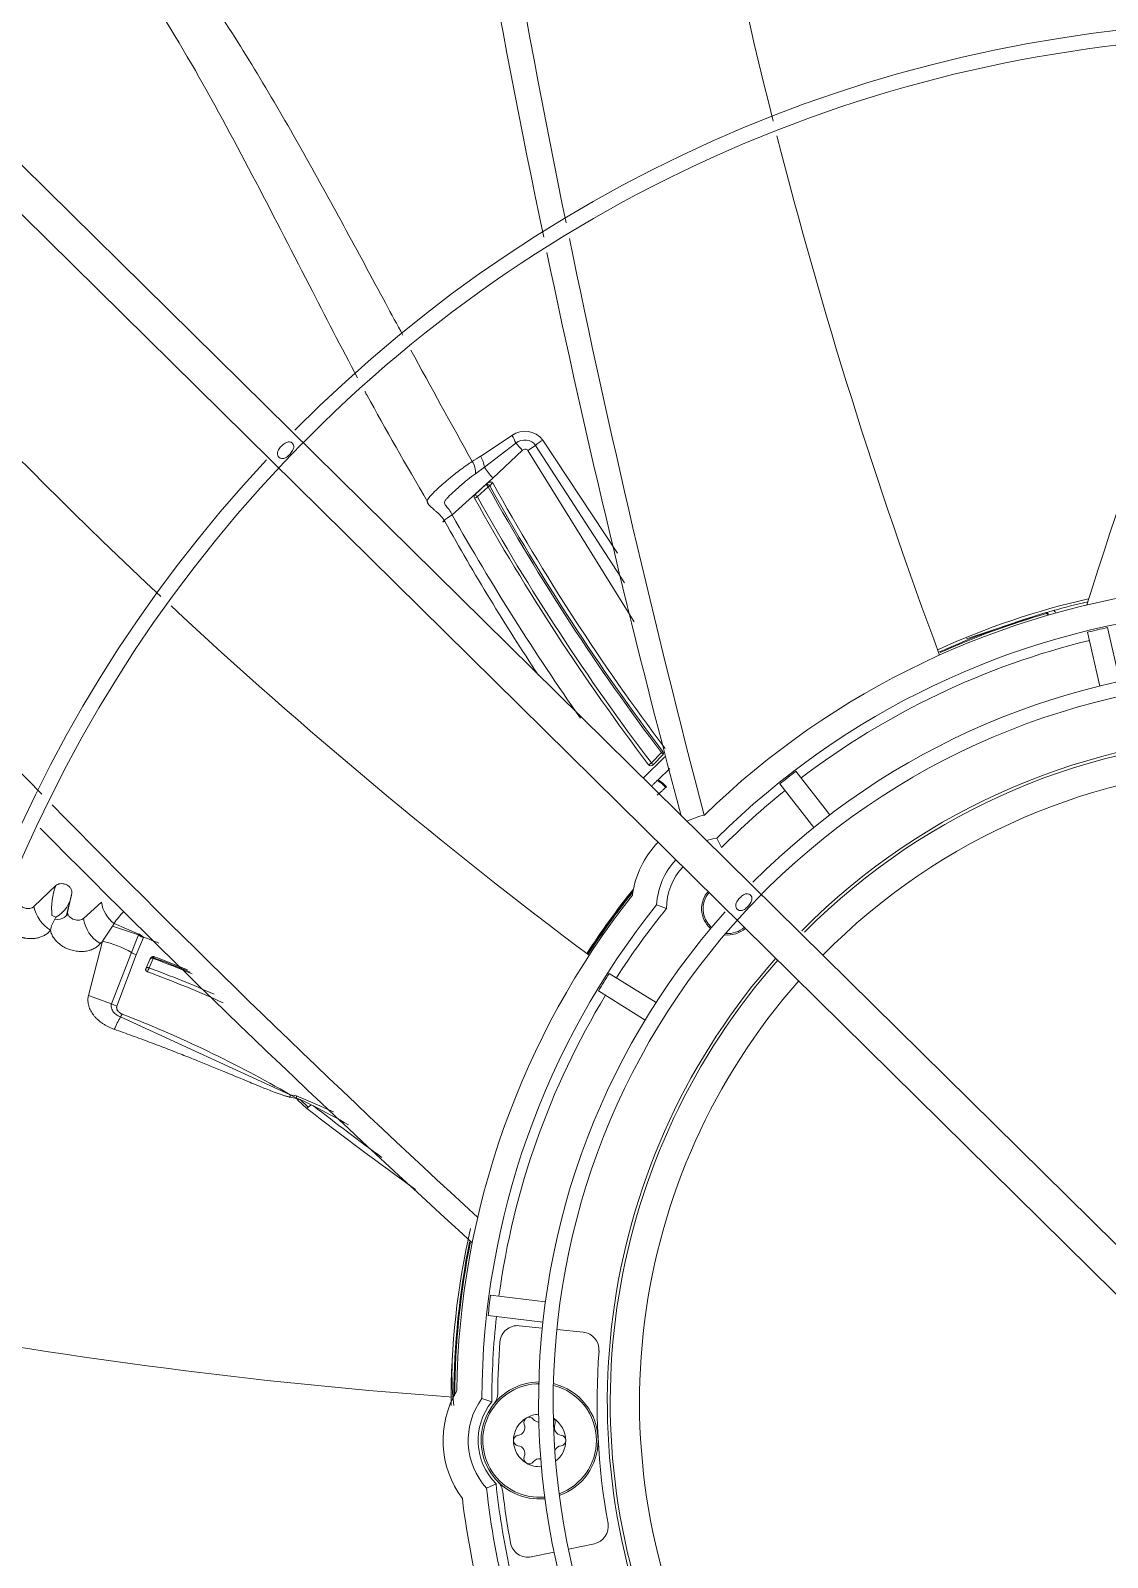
# Model space of a CAD drawing. Header units: millimetres. Extents: x 113490 to 142599, y -20467 to 115.
# Drawn here: x 132274.4 to 132458.5, y -11386.6 to -11125.6 of the extents above; entities that cross this region are included whole.
import ezdxf

# ---------------------------------------------------------------- set-up
doc = ezdxf.new("R2010")
doc.units = ezdxf.units.MM
doc.layers.add('DV3_0', color=7, linetype='Continuous')

msp = doc.modelspace()

# ---------------------------------------------------------------- linework, layer by layer
at = {"layer": 'DV3_0', "color": 7, "linetype": 'Continuous', "lineweight": 15}
for p, q in [((132127.01, -11013.2), (132469.44, -11350.87)), ((132473, -11345.95), (132134.7, -11012.35)), ((132351.32, -11198.36), (132356.69, -11194.81)), ((132351.97, -11200.23), (132357.33, -11196.08)), ((132360.72, -11196.48), (132375.95, -11219.99)), ((132361.94, -11195.57), (132374.71, -11214.89)), ((132353.41, -11202.1), (132358.5, -11197.33)), ((132359.43, -11197.36), (132377.58, -11226.67)), ((132350.44, -11201.33), (132351.97, -11200.23)), ((132346.46, -11208.37), (132353.41, -11202.1)), ((132350.41, -11204.87), (132352.29, -11203.14)), ((132350.77, -11205.29), (132352.64, -11203.57)), ((132352.64, -11203.57), (132352.9, -11203.4)), ((132352.9, -11203.4), (132353.39, -11202.88)), ((132445.64, -11225.77), (132434.4, -11229.56)), ((132458.48, -11227.64), (132460.6, -11236.84)), ((132455.07, -11228.43), (132457.19, -11237.63)), ((132382.84, -11249.74), (132379.1, -11253.35)), ((132382.24, -11248.99), (132380.52, -11250.76)), ((132382.53, -11249.31), (132380.8, -11251.09)), ((132383.67, -11251.74), (132381.66, -11253.64)), ((132405.24, -11252.2), (132411.05, -11259.63)), ((132383.08, -11254.83), (132382.98, -11254.95)), ((132402.48, -11254.35), (132408.29, -11261.79)), ((132392.48, -11265.24), (132391.69, -11263.63)), ((132274.99, -11275.3), (132278.72, -11271.74)), ((132280.54, -11276.85), (132281.06, -11274.56)), ((132280.75, -11276.07), (132281.43, -11273)), ((132286.53, -11274.56), (132283.45, -11277.33)), ((132278.07, -11276.83), (132278.72, -11277.12)), ((132278.72, -11277.12), (132278.54, -11277.48)), ((132383.1, -11275.66), (132381.42, -11275.04)), ((132286.71, -11281.22), (132288.41, -11278.65)), ((132288.68, -11278.22), (132292.92, -11280.01)), ((132292.87, -11280.15), (132291.66, -11283.15)), ((132292.92, -11280.01), (132292.87, -11280.15)), ((132292.93, -11279.97), (132292.92, -11280.01)), ((132293.69, -11280.62), (132292.44, -11283.56)), ((132293.72, -11280.54), (132293.69, -11280.62)), ((132293.73, -11280.53), (132293.72, -11280.54)), ((132291.66, -11283.15), (132288.24, -11291.94)), ((132292.44, -11283.56), (132289.16, -11292.35)), ((132294.1, -11285.95), (132294.8, -11284.34)), ((132294.66, -11285.79), (132295.36, -11284.18)), ((132295.43, -11284.05), (132295.54, -11283.89)), ((132373.32, -11286.74), (132381.32, -11291.74)), ((132288.24, -11291.94), (132284.3, -11290.49)), ((132371.46, -11289.71), (132379.47, -11294.71)), ((132289.16, -11292.35), (132288.24, -11291.94)), ((132290.07, -11293.69), (132289.78, -11294.16)), ((132319.91, -11308.16), (132320.08, -11308.39)), ((132320.08, -11308.39), (132321.62, -11309.83)), ((132320.19, -11308.2), (132320.27, -11308.29)), ((132320.19, -11308.2), (132320.34, -11308.26)), ((132320.34, -11308.26), (132320.5, -11308.32)), ((132320.5, -11308.32), (132321.88, -11309.61)), ((132353.03, -11341.75), (132362.4, -11342.9)), ((132352.61, -11345.22), (132361.98, -11346.37)), ((132357.93, -11346.97), (132361.87, -11347.37)), ((132364.36, -11347.62), (132368.87, -11348.07)), ((132353.24, -11359.99), (132351.54, -11359.42)), ((132353.97, -11374), (132352.34, -11374.75)), ((132370.77, -11384.22), (132366.33, -11385.14)), ((132363.88, -11385.65), (132360, -11386.46))]:
    msp.add_line(p, q, dxfattribs=at)
at = {"layer": 'DV3_0', "color": 7, "linetype": 'Continuous', "lineweight": 20}
for p, q in [((132359.43, -11197.36), (132360.72, -11196.48)), ((132448.07, -11225.21), (132448.03, -11225.07)), ((132381.66, -11253.64), (132381.52, -11253.78)), ((132288.4, -11278.65), (132288.68, -11278.22)), ((132292.87, -11280.15), (132288.41, -11278.65)), ((132284.3, -11290.49), (132286.71, -11281.22)), ((132289.78, -11294.16), (132318.78, -11307.48)), ((132318.78, -11307.48), (132318.77, -11307.89)), ((132318.78, -11307.48), (132319.32, -11307.78)), ((132318.78, -11307.48), (132319.88, -11307.69)), ((132319.32, -11307.78), (132319.87, -11308.09)), ((132319.87, -11308.09), (132319.88, -11307.69)), ((132319.87, -11308.09), (132319.91, -11308.16)), ((132320.01, -11308.14), (132319.91, -11308.16)), ((132320.01, -11308.14), (132320.19, -11308.2)), ((132320.27, -11308.29), (132320.08, -11308.39)), ((132320.34, -11308.26), (132320.27, -11308.29)), ((132321.88, -11309.61), (132321.62, -11309.83)), ((132322.37, -11309.18), (132322.74, -11309.37))]:
    msp.add_line(p, q, dxfattribs=at)
at = {"layer": 'DV3_0', "color": 7, "linetype": 'Continuous', "lineweight": 15}
for centre, radius, start, end in [((132487.24, -11359.99), 551.5, 105.4775, 164.5225), ((133247.05, -10927.53), 872.25, 186.99692, 194.17255), ((134248.31, -10773.15), 1921.39, 188.18485, 191.5672), ((134164.57, -10785.08), 1841.22, 188.2287, 191.77728), ((132487.24, -11359.99), 236, 46.5586, 135.2674), ((132487.24, -11359.99), 233.5, 90, 135.7261), ((134208.83, -11783.04), 1840.9, 159.10826, 162.31372), ((132892.63, -10585.4), 872.25, 219.6863, 226.90224), ((133247.05, -10927.53), 872.25, 194.34102, 200.4525), ((134248.31, -10773.15), 1921.39, 191.64948, 194.66814), ((134164.57, -10785.08), 1841.22, 191.86002, 194.94133), ((133651.48, -9914.21), 1921.39, 220.9289, 224.29797), ((132351.71, -11198.11), 5.97, 19.9095, 33.5903), ((132369.5, -11185.89), 15.87, 219.9344, 226.1383), ((132372.09, -11210.4), 17.97, 124.3919, 129.2551), ((132487.24, -11359.99), 236, 136.9648, 225.2631), ((132487.24, -11359.99), 233.5, 135.7261, 136.5342), ((132244.54, -11028.18), 200.9, 301.6287, 302.1063), ((132347.24, -11201.05), 3.21, 354.9769, 34.2701), ((132487.24, -11359.99), 233.5, 136.5342, 225.7814), ((132367.37, -11189.86), 18.56, 213.9567, 221.2472), ((132355.02, -11201.23), 3.34, 214.9281, 224.3802), ((132687.95, -11017.43), 383.51, 209.0348, 217.1413), ((132687.79, -11017.66), 382.95, 209.013, 217.1255), ((132687.15, -11018.51), 381.29, 208.9171, 217.0601), ((132350.77, -11205.28), 0.539, 130.9762, 206.9336), ((132686.77, -11018.17), 385.12, 209.1088, 217.2094), ((132354.58, -11201.65), 5.27, 217.7216, 223.716), ((132687.04, -11017.84), 384.98, 209.1375, 217.2314), ((132700.53, -11011.06), 406.98, 209.179, 213.5123), ((132709.67, -11003.38), 417.06, 209.4401, 215.09), ((132487.24, -11359.99), 140, 96.7677, 134.2323), ((132483.49, -11348.69), 129.1, 102.6466, 114.718), ((132892.63, -10585.4), 872.25, 227.0594, 233.1795), ((132487.24, -11359.99), 135.7, 96.2429, 134.7571), ((132487.24, -11359.99), 140.5, 106.2061, 114.2129), ((132487.24, -11359.99), 140.5, 103.2172, 105.6896), ((132487.24, -11359.99), 134, 103.7483, 127.2517), ((132487.24, -11359.99), 126, 48.3991, 135.1791), ((132487.24, -11359.99), 123.5, 90, 135.9997), ((132487.24, -11359.99), 114.25, 48.4114, 135.1695), ((132487.24, -11359.99), 113.75, 48.4247, 135.086), ((132379.85, -11246), 3.83, 308.5921, 312.9567), ((132380.43, -11250.75), 0.498, 218.6541, 318.3291), ((132378.64, -11258.86), 5.84, 42.0523, 60.4649), ((132378.05, -11259.42), 6.81, 42.3918, 58.0521), ((132487.24, -11359.99), 134, 128.7483, 135.0009), ((133651.48, -9914.21), 1921.39, 224.37443, 227.39583), ((133587.25, -9969.73), 1840.9, 224.58153, 227.76772), ((132393.6, -11275.68), 16.5, 104.1138, 115.0288), ((132393.6, -11275.68), 16.5, 136.3964, 171.8862), ((132393.6, -11275.68), 12.2, 99.0148, 107.4816), ((132393.6, -11275.68), 12.2, 136.7471, 176.9852), ((132393.6, -11275.68), 10.5, 136.9653, 179.8902), ((132289.09, -11275.67), 11.09, 159.2633, 186.0082), ((132487.24, -11359.99), 140.5, 141.3912, 146.9012), ((132276.28, -11272.56), 5.17, 298.1501, 355.1477), ((132292.1, -11273.74), 5.64, 188.4366, 232.6429), ((132487.24, -11359.99), 140, 141.7677, 179.2323), ((132487.24, -11359.99), 140.3, 141.5478, 146.8919), ((132393.6, -11275.68), 4.5, 138, 228), ((132393.6, -11275.68), 4.25, 139.2681, 228.9663), ((132487.24, -11359.99), 123.5, 135.9997, 137.2092), ((132281.01, -11274.12), 6.14, 191.0857, 238.4637), ((132283.83, -11280.65), 6.17, 149.0264, 167.8628), ((132289.23, -11276.58), 5.82, 187.3222, 240.049), ((132487.24, -11359.99), 135.7, 141.2429, 179.7571), ((132487.24, -11359.99), 126, 138.321, 225.2028), ((132487.24, -11359.99), 123.5, 137.2092, 226.1082), ((132487.24, -11359.99), 134, 140.9991, 147.2517), ((132393.6, -11275.68), 4.5, 262.604, 311.7492), ((132393.6, -11275.68), 4.25, 264.8173, 311.5341), ((132442.59, -11428.26), 214.29, 136.6703, 136.8213), ((132209.67, -11494), 229.43, 67.8122, 68.5066), ((132295.26, -11284.5), 0.483, 68.6251, 160.5796), ((132296.19, -11284.54), 0.903, 146.9279, 156.6786), ((132219.49, -11485.99), 215.6, 67.4926, 69.3956), ((132219.64, -11485.44), 215.18, 67.5838, 69.3759), ((132220.01, -11483.97), 213.86, 67.6827, 69.3175), ((132487.24, -11359.99), 114.25, 138.4114, 204.5312), ((132487.24, -11359.99), 113.75, 138.4247, 203.2684), ((132299.33, -11287.9), 5.12, 155.7254, 163.7053), ((132218.22, -11490.55), 217.85, 65.8506, 69.5295), ((132218.36, -11490.28), 218.26, 66.3808, 69.5382), ((132487.24, -11359.99), 134, 148.7483, 172.2517), ((132320.11, -11310.7), 34.54, 151.3925, 155.3449), ((132319.02, -11311.12), 3.15, 71.5892, 74.3028), ((132478.87, -11359.92), 132.6, 167.1218, 180.2811), ((132487.24, -11359.99), 140.5, 168.7601, 179.6088), ((132487.24, -11359.99), 134, 173.7483, 180.0009), ((132409.5, -10489.2), 872.25, 259.76861, 265.86893), ((132357.63, -11349.95), 3, 84.25, 175.5723), ((132368.57, -11351.06), 3, 355.6946, 84.25), ((132487.24, -11359.99), 133, 175.5723, 179.3637), ((132389.91, -11355.22), 43.48, 175.7427, 187.0743), ((132487.24, -11359.99), 116, 175.6946, 190.3054), ((132361.41, -11366.58), 16.5, 149.1138, 216.8862), ((132361.41, -11366.58), 10, 90, 275.2742), ((132351.25, -11358.48), 3, 321.432, 359.3637), ((132361.41, -11366.58), 10, 0, 76.3095), ((132361.41, -11366.58), 12.2, 144.0148, 221.9852), ((132361.41, -11366.58), 10.5, 141.1098, 224.8902), ((132361.41, -11366.58), 4.47, 120, 180), ((132359.62, -11363.48), 0.895, 120, 202.4776), ((132361.41, -11366.58), 4.48, 91.9825, 120), ((132359.62, -11363.48), 0.895, 37.5224, 120), ((132361.41, -11362.11), 1.36, 217.5224, 264.745), ((132361.41, -11366.58), 4.47, 0, 58.1887), ((132363.2, -11363.48), 0.895, 337.5224, 50.5125), ((132357.83, -11366.58), 0.895, 97.5224, 180), ((132357.54, -11364.35), 1.36, 277.5224, 22.4776), ((132365.29, -11364.35), 1.36, 157.5224, 262.4776), ((132364.99, -11366.58), 0.895, 0, 82.4776), ((132361.41, -11366.58), 4.47, 180, 240), ((132357.83, -11366.58), 0.895, 180, 262.4776), ((132357.54, -11368.82), 1.36, 337.5224, 82.4776), ((132365.29, -11368.82), 1.36, 97.5224, 158.4565), ((132361.41, -11366.58), 4.48, 307.8113, 0), ((132361.41, -11366.58), 10, 289.6905, 0), ((132364.99, -11366.58), 0.895, 277.5224, 0), ((132359.62, -11369.69), 0.895, 157.5224, 240), ((132359.62, -11369.69), 0.895, 240, 322.4776), ((132361.41, -11366.58), 4.48, 240, 274.0175), ((132361.41, -11371.06), 1.36, 81.428, 142.4776), ((132487.24, -11359.99), 134, 185.9991, 192.2517), ((132352.15, -11375.71), 3, 6.6363, 44.568), ((132487.24, -11359.99), 140, 186.7677, 203.7505), ((132487.24, -11359.99), 135.7, 186.2429, 202.9304), ((132487.24, -11359.99), 133, 186.6363, 190.4277), ((132370.16, -11381.28), 3, 281.75, 10.3054), ((132359.39, -11383.52), 3, 190.4277, 281.75)]:
    msp.add_arc(centre, radius, start, end, dxfattribs=at)
at = {"layer": 'DV3_0', "color": 7, "linetype": 'Continuous', "lineweight": 20}
for centre, radius, start, end in [((132358.93, -11197.84), 3.77, 37.022, 126.4642), ((132347.74, -11200.65), 4.25, 5.7332, 32.7349), ((132487.24, -11359.99), 140.35, 106.2061, 114.1302), ((132487.24, -11359.99), 108.75, 48.5638, 135.4011), ((132487.24, -11359.99), 140.35, 141.5068, 146.9448), ((132487.24, -11359.99), 140.35, 141.5068, 146.9016), ((132487.24, -11359.99), 140.26, 141.5804, 146.9492), ((132297.82, -11284.02), 10.82, 133.4767, 147.5853), ((132294.69, -11277.92), 2.88, 230.996, 249.7015), ((132294.96, -11277.81), 3, 227.0792, 245.6013), ((132295, -11277.86), 2.96, 225.694, 244.6308), ((132282.08, -11300.43), 19.76, 61.0068, 76.4573), ((132293.41, -11280.74), 2.98, 233.9494, 251.079), ((132487.24, -11359.99), 108.75, 138.5638, 206.9605), ((132214.94, -11486.91), 207.31, 59.9431, 68.752), ((132289.82, -11466.82), 161.55, 79.2786, 79.6761), ((132266.26, -11439.35), 142.16, 65.0797, 67.84), ((132305.85, -11342.78), 37.44, 63.8071, 66.9621), ((132778.56, -10716.38), 748.98, 232.40465, 234.17794), ((132826.25, -10655.75), 825.07, 232.3917, 233.40913), ((132227.44, -11491.98), 205.99, 60.5447, 62.4419), ((132487.24, -11359.99), 140.35, 168.7119, 179.4932), ((132487.24, -11359.99), 140.35, 179.0175, 179.5679), ((132361.41, -11366.58), 9.71, 90, 275.2074), ((132361.41, -11366.58), 9.71, 0, 75.9306), ((132361.41, -11366.58), 9.71, 290.0694, 0)]:
    msp.add_arc(centre, radius, start, end, dxfattribs=at)
at = {"layer": 'DV3_0', "color": 7, "linetype": 'Continuous', "lineweight": 15}
for centre, major_axis, ratio, start_param, end_param in [((132495.99, -11405.13), (-35.58, 183.06), 0.866796, 0.070986, 0.078814), ((132457.69, -11231.99), (21.26, 4.91), 0.186545, 1.490488, 1.651105), ((132406.36, -11256.47), (17.19, 13.43), 0.186545, 1.490488, 1.651105), ((132375.83, -11290.37), (11.56, 18.5), 0.186545, 1.490488, 1.651105), ((132356.85, -11343.98), (2.66, 21.65), 0.186545, 1.490488, 1.651105)]:
    msp.add_ellipse(centre, major_axis=major_axis, ratio=ratio, start_param=start_param, end_param=end_param, dxfattribs=at)
at = {"layer": 'DV3_0', "color": 7, "linetype": 'Continuous', "lineweight": 20}
for centre, major_axis, ratio, start_param, end_param in [((132448.16, -11225.55), (-0.14, 0.48), 0.498451, 4.711945, 6.283185), ((132448.16, -11225.55), (-0.353, 0.354), 0.432332, 4.479982, 5.381811), ((132449.38, -11225.21), (-0.135, 0.481), 0.498743, 4.711945, 6.283185), ((132329.04, -11283.9), (-22.75, -32.05), 0.299104, 0.877808, 0.898526)]:
    msp.add_ellipse(centre, major_axis=major_axis, ratio=ratio, start_param=start_param, end_param=end_param, dxfattribs=at)
at = {"layer": 'DV3_0', "color": 7, "linetype": 'Continuous', "lineweight": 15}
for points, knots in [([(132338.04, -11177.65), (132337.06, -11175.85), (132336.08, -11174.04), (132330.31, -11163.33), (132325.56, -11154.48), (132315.76, -11137.14), (132310.71, -11128.66), (132299.88, -11112.45), (132294.08, -11104.74), (132285.25, -11094.01), (132282.46, -11090.74), (132279.62, -11087.53)], [0.0997666, 0.0997666, 0.0997666, 0.0997666, 0.125, 0.125, 0.25, 0.25, 0.375, 0.375, 0.5, 0.5, 0.5559137, 0.5559137, 0.5559137, 0.5559137]), ([(132274.47, -11091.47), (132275.72, -11093), (132281.21, -11099.86), (132290.73, -11112.87), (132302.02, -11131.03), (132312.3, -11150.1), (132321.45, -11168), (132327.52, -11179.76), (132330.3, -11184.93)], [0.2450626, 0.2450626, 0.2450626, 0.2450626, 0.2785483, 0.3937658, 0.5184271, 0.640965, 0.7604313, 0.861417, 0.861417, 0.861417, 0.861417]), ([(132331.55, -11187.26), (132331.66, -11187.46), (132335.05, -11193.68), (132338.44, -11199.51), (132342.33, -11206.22)], [0.8766299, 0.8766299, 0.8766299, 0.8766299, 0.8805474, 1, 1, 1, 1]), ([(132316.85, -11198.51), (132316.81, -11198.47), (132316.73, -11198.38), (132316.61, -11198.14), (132316.57, -11197.73), (132316.75, -11197.3), (132317.01, -11196.91), (132317.29, -11196.6), (132317.59, -11196.32), (132317.96, -11196.05), (132318.38, -11195.86), (132318.77, -11195.89), (132319.01, -11196), (132319.1, -11196.08), (132319.15, -11196.12)], [0, 0, 0, 0, 0.040529, 0.082096, 0.181604, 0.321297, 0.409637, 0.504692, 0.598943, 0.685714, 0.821727, 0.918717, 0.959765, 1, 1, 1, 1]), ([(132319.15, -11196.12), (132319.19, -11196.17), (132319.27, -11196.26), (132319.38, -11196.5), (132319.42, -11196.9), (132319.24, -11197.33), (132318.98, -11197.72), (132318.7, -11198.03), (132318.4, -11198.31), (132318.03, -11198.58), (132317.61, -11198.77), (132317.22, -11198.74), (132316.99, -11198.63), (132316.89, -11198.55), (132316.85, -11198.51)], [0, 0, 0, 0, 0.040488, 0.081902, 0.180627, 0.320355, 0.409206, 0.504808, 0.600124, 0.687341, 0.822717, 0.918807, 0.959755, 1, 1, 1, 1]), ([(132345.2, -11209.48), (132345.1, -11209.32), (132344.9, -11209), (132344.55, -11208.56), (132344.16, -11208.16), (132343.74, -11207.79), (132343.11, -11207.26), (132342.38, -11206.61), (132342.12, -11206.06), (132342.4, -11205.53), (132343.01, -11204.83), (132343.93, -11203.93), (132345.11, -11202.88), (132346.39, -11201.8), (132347.72, -11200.75), (132348.87, -11199.9), (132349.58, -11199.44), (132349.89, -11199.24)], [0, 0, 0, 0, 0.030477, 0.061058, 0.092665, 0.126219, 0.162611, 0.254997, 0.347179, 0.400187, 0.476873, 0.57601, 0.660009, 0.765175, 0.861951, 0.939416, 1, 1, 1, 1]), ([(132346.46, -11208.37), (132346.21, -11207.66), (132345.67, -11207.18), (132345.23, -11206.58), (132345.15, -11206.39), (132345.19, -11206.11), (132345.23, -11206.03), (132345.35, -11205.83), (132345.45, -11205.7), (132345.84, -11205.26), (132346.2, -11204.91), (132346.96, -11204.2), (132347.37, -11203.82), (132348.65, -11202.71), (132349.55, -11201.98), (132350.44, -11201.33)], [0, 0, 0, 0, 0.25, 0.25, 0.375, 0.375, 0.4375, 0.4375, 0.5, 0.5, 0.625, 0.625, 0.75, 0.75, 1, 1, 1, 1]), ([(132352.29, -11203.14), (132352.32, -11203.12), (132352.37, -11203.07), (132352.45, -11203.01), (132352.57, -11202.93), (132352.73, -11202.84), (132352.91, -11202.77), (132353.1, -11202.73), (132353.26, -11202.75), (132353.35, -11202.82), (132353.38, -11202.86), (132353.39, -11202.87), (132353.39, -11202.88)], [0, 0, 0, 0, 0.082418, 0.164586, 0.246739, 0.441628, 0.591306, 0.720285, 0.890976, 0.951176, 0.974103, 1, 1, 1, 1]), ([(132352.29, -11203.14), (132352.35, -11203.1), (132352.46, -11203.1), (132352.69, -11203.2), (132352.81, -11203.29), (132352.9, -11203.4)], [0, 0, 0, 0, 0.5, 0.5, 1, 1, 1, 1]), ([(132345.2, -11209.48), (132344.84, -11209.64), (132344.79, -11209.6), (132345.29, -11209.15), (132345.84, -11208.75), (132346.46, -11208.37)], [0, 0, 0, 0, 0.5, 0.5, 1, 1, 1, 1]), ([(132380.52, -11250.76), (132380.49, -11250.78), (132380.46, -11250.81), (132380.4, -11250.85), (132380.34, -11250.9), (132380.28, -11250.94), (132380.18, -11251.01), (132380.08, -11251.06), (132380.06, -11251.07), (132380.04, -11251.07)], [0, 0, 0, 0, 0.118741, 0.212559, 0.283639, 0.421785, 0.534533, 0.779247, 1, 1, 1, 1]), ([(132380.52, -11250.76), (132380.61, -11250.86), (132380.69, -11250.94), (132380.8, -11251.06), (132380.82, -11251.09), (132380.8, -11251.09)], [0, 0, 0, 0, 0.5, 0.5, 1, 1, 1, 1]), ([(132382.24, -11248.99), (132382.25, -11249), (132382.28, -11249.03), (132382.32, -11249.08), (132382.37, -11249.12), (132382.42, -11249.18), (132382.47, -11249.23), (132382.51, -11249.27), (132382.53, -11249.3), (132382.54, -11249.31), (132382.54, -11249.31), (132382.53, -11249.31)], [0, 0, 0, 0, 0.076843, 0.163202, 0.25872, 0.354249, 0.510247, 0.649933, 0.755807, 0.887991, 1, 1, 1, 1]), ([(132381.52, -11253.78), (132381.49, -11253.81), (132381.4, -11253.9), (132381.18, -11254.12), (132380.88, -11254.43), (132380.63, -11254.67), (132380.52, -11254.78)], [0, 0, 0, 0, 0.0235394, 0.05482, 0.1460797, 0.2223207, 0.2223207, 0.2223207, 0.2223207]), ([(132382.98, -11254.95), (132382.95, -11254.97), (132382.84, -11255.07), (132382.59, -11255.3), (132382.25, -11255.61), (132381.88, -11255.95), (132381.64, -11256.16), (132381.52, -11256.27)], [0, 0, 0, 0, 0.0100853, 0.038495, 0.0864308, 0.1292051, 0.1745933, 0.1745933, 0.1745933, 0.1745933]), ([(132281.43, -11273), (132281.46, -11272.88), (132281.46, -11272.6), (132281.29, -11272.18), (132280.94, -11271.81), (132280.48, -11271.53), (132279.96, -11271.39), (132279.47, -11271.39), (132279.05, -11271.5), (132278.82, -11271.65), (132278.72, -11271.74)], [0, 0, 0, 0, 0.124936, 0.249948, 0.37496, 0.499972, 0.624983, 0.749995, 0.875007, 1, 1, 1, 1]), ([(132272.27, -11274.11), (132272.27, -11274.17), (132272.25, -11274.3), (132272.28, -11274.57), (132272.43, -11274.91), (132272.78, -11275.27), (132273.25, -11275.53), (132273.77, -11275.66), (132274.26, -11275.65), (132274.61, -11275.55), (132274.85, -11275.42), (132274.94, -11275.34), (132274.99, -11275.3)], [0, 0, 0, 0, 0.059901, 0.12047, 0.249355, 0.384502, 0.523872, 0.659169, 0.781173, 0.892517, 0.946449, 1, 1, 1, 1]), ([(132395.2, -11275.78), (132395.16, -11275.73), (132395.08, -11275.64), (132394.96, -11275.4), (132394.92, -11274.99), (132395.1, -11274.54), (132395.36, -11274.15), (132395.63, -11273.84), (132395.93, -11273.55), (132396.29, -11273.28), (132396.71, -11273.1), (132397.1, -11273.13), (132397.34, -11273.24), (132397.43, -11273.32), (132397.47, -11273.36)], [0, 0, 0, 0, 0.040717, 0.082601, 0.183674, 0.325225, 0.413967, 0.5088, 0.602375, 0.688214, 0.822702, 0.918959, 0.959862, 1, 1, 1, 1]), ([(132397.47, -11273.36), (132397.51, -11273.4), (132397.6, -11273.49), (132397.71, -11273.73), (132397.75, -11274.14), (132397.57, -11274.58), (132397.3, -11274.97), (132396.95, -11275.38), (132396.49, -11275.79), (132395.96, -11276.03), (132395.57, -11276), (132395.34, -11275.89), (132395.25, -11275.82), (132395.2, -11275.78)], [0, 0, 0, 0, 0.040646, 0.082274, 0.181944, 0.323646, 0.41357, 0.509807, 0.690903, 0.824258, 0.919018, 0.959797, 1, 1, 1, 1]), ([(132269.45, -11277.44), (132269.47, -11277.49), (132269.5, -11277.6), (132269.55, -11277.76), (132269.61, -11277.92), (132269.68, -11278.08), (132269.76, -11278.23), (132269.84, -11278.38), (132269.93, -11278.52), (132270.03, -11278.66), (132270.13, -11278.79), (132270.23, -11278.92), (132270.34, -11279.05), (132270.45, -11279.17), (132270.57, -11279.29), (132270.69, -11279.4), (132270.81, -11279.5), (132270.94, -11279.6), (132271.07, -11279.7), (132271.2, -11279.79), (132271.33, -11279.88), (132271.46, -11279.96), (132271.6, -11280.04), (132271.73, -11280.12), (132271.87, -11280.19), (132272, -11280.25), (132272.14, -11280.31), (132272.27, -11280.37), (132272.41, -11280.42), (132272.54, -11280.47), (132272.68, -11280.51), (132272.81, -11280.56), (132272.94, -11280.59), (132273.07, -11280.63), (132273.2, -11280.66), (132273.32, -11280.68), (132273.64, -11280.74), (132274.14, -11280.8), (132274.81, -11280.8), (132275.44, -11280.72), (132275.94, -11280.6), (132276.32, -11280.46), (132276.62, -11280.32), (132276.9, -11280.17), (132277.16, -11280), (132277.4, -11279.8), (132277.61, -11279.59), (132277.74, -11279.44), (132277.8, -11279.36)], [0, 0, 0, 0, 0.018494, 0.036794, 0.054904, 0.072829, 0.090574, 0.108139, 0.12552, 0.142715, 0.159724, 0.176546, 0.19318, 0.209627, 0.225889, 0.241965, 0.257853, 0.273549, 0.289049, 0.304351, 0.319453, 0.334354, 0.349052, 0.363545, 0.377834, 0.391919, 0.405799, 0.419467, 0.432916, 0.446141, 0.45914, 0.471909, 0.484449, 0.496758, 0.508837, 0.520687, 0.532311, 0.597667, 0.660015, 0.719165, 0.775243, 0.807872, 0.84032, 0.872579, 0.904661, 0.936593, 0.968377, 1, 1, 1, 1]), ([(132278.54, -11277.48), (132279.17, -11277.55), (132279.76, -11277.44), (132280.58, -11276.92), (132280.8, -11276.51), (132280.75, -11276.07)], [0, 0, 0, 0, 0.5, 0.5, 1, 1, 1, 1]), ([(132283.45, -11277.33), (132283.1, -11277.63), (132282.49, -11277.74), (132281.56, -11277.43), (132281.25, -11277.25), (132280.81, -11276.73), (132280.68, -11276.39), (132280.75, -11276.07)], [0, 0, 0, 0, 0.5, 0.5, 0.75, 0.75, 1, 1, 1, 1]), ([(132286.32, -11281.63), (132286.28, -11281.68), (132286.2, -11281.77), (132286.07, -11281.9), (132285.94, -11282.02), (132285.8, -11282.14), (132285.65, -11282.25), (132285.49, -11282.35), (132285.33, -11282.45), (132285.16, -11282.54), (132284.98, -11282.62), (132284.8, -11282.69), (132284.61, -11282.76), (132284.2, -11282.88), (132283.56, -11283), (132282.65, -11283.01), (132281.72, -11282.87), (132280.78, -11282.58), (132279.9, -11282.14), (132279.27, -11281.67), (132278.85, -11281.27), (132278.59, -11280.98), (132278.37, -11280.68), (132278.17, -11280.37), (132278.01, -11280.05), (132277.89, -11279.71), (132277.83, -11279.48), (132277.8, -11279.36)], [0, 0, 0, 0, 0.019214, 0.038219, 0.057067, 0.075807, 0.094491, 0.113172, 0.131901, 0.15073, 0.16971, 0.18889, 0.208318, 0.22804, 0.309319, 0.38993, 0.473117, 0.562631, 0.650642, 0.740836, 0.778902, 0.816141, 0.852828, 0.889255, 0.925725, 0.96254, 1, 1, 1, 1]), ([(132294.8, -11284.34), (132294.81, -11284.31), (132294.84, -11284.26), (132294.88, -11284.19), (132294.93, -11284.12), (132295, -11284.05), (132295.09, -11283.97), (132295.2, -11283.91), (132295.32, -11283.87), (132295.44, -11283.86), (132295.51, -11283.88), (132295.54, -11283.89)], [0, 0, 0, 0, 0.099423, 0.197161, 0.293852, 0.390154, 0.537891, 0.671317, 0.795552, 0.901539, 1, 1, 1, 1]), ([(132295.36, -11284.18), (132295.24, -11284.14), (132295.1, -11284.13), (132294.9, -11284.19), (132294.82, -11284.25), (132294.8, -11284.34)], [0, 0, 0, 0, 0.5, 0.5, 1, 1, 1, 1]), ([(132294.41, -11286.46), (132294.39, -11286.45), (132294.35, -11286.44), (132294.29, -11286.4), (132294.23, -11286.36), (132294.17, -11286.31), (132294.12, -11286.23), (132294.08, -11286.14), (132294.07, -11286.04), (132294.09, -11285.98), (132294.1, -11285.95)], [0, 0, 0, 0, 0.08673, 0.173523, 0.261862, 0.392311, 0.520504, 0.685135, 0.840872, 1, 1, 1, 1]), ([(132294.66, -11285.79), (132294.64, -11285.78), (132294.6, -11285.77), (132294.55, -11285.76), (132294.51, -11285.75), (132294.45, -11285.75), (132294.38, -11285.75), (132294.28, -11285.77), (132294.2, -11285.81), (132294.13, -11285.87), (132294.11, -11285.93), (132294.1, -11285.95)], [0, 0, 0, 0, 0.075151, 0.140751, 0.196811, 0.243355, 0.374481, 0.490529, 0.673545, 0.839828, 1, 1, 1, 1])]:
    msp.add_open_spline(points, degree=3, knots=knots, dxfattribs=at)
for points in [[(132349.89, -11199.24), (132346.34, -11192.87), (132342.86, -11186.53), (132339.43, -11180.22)], [(132350.77, -11205.29), (132350.65, -11205.36), (132350.41, -11205.5), (132350.29, -11205.53), (132350.29, -11205.52)], [(132382.46, -11248.8), (132382.54, -11248.89), (132382.65, -11249.1), (132382.6, -11249.26), (132382.53, -11249.31)], [(132280.8, -11276.6), (132280.71, -11276.82), (132280.6, -11276.92), (132280.49, -11276.9)]]:
    msp.add_open_spline(points, degree=3, dxfattribs=at)
at = {"layer": 'DV3_0', "color": 7, "linetype": 'Continuous', "lineweight": 20}
for points, knots in [([(132357.33, -11196.08), (132357.86, -11195.69), (132358.55, -11195.51), (132359.81, -11195.65), (132360.39, -11195.97), (132360.72, -11196.48)], [0, 0, 0, 0, 0.5, 0.5, 1, 1, 1, 1]), ([(132358.5, -11197.33), (132358.64, -11197.2), (132358.82, -11197.12), (132359.08, -11197.12), (132359.17, -11197.14), (132359.32, -11197.23), (132359.38, -11197.29), (132359.43, -11197.36)], [0, 0, 0, 0, 0.5, 0.5, 0.75, 0.75, 1, 1, 1, 1]), ([(132288.71, -11296.29), (132288.63, -11296.26), (132288.46, -11296.2), (132288.21, -11296.1), (132287.97, -11296), (132287.73, -11295.88), (132287.49, -11295.76), (132287.26, -11295.64), (132287.04, -11295.5), (132286.82, -11295.36), (132286.52, -11295.16), (132286.15, -11294.88), (132285.74, -11294.51), (132285.38, -11294.13), (132284.96, -11293.61), (132284.64, -11293.06), (132284.41, -11292.51), (132284.29, -11292.09), (132284.22, -11291.68), (132284.2, -11291.32), (132284.21, -11291.01), (132284.24, -11290.75), (132284.28, -11290.58), (132284.3, -11290.49)], [0, 0, 0, 0, 0.030591, 0.060981, 0.091213, 0.121333, 0.151385, 0.181415, 0.21147, 0.241596, 0.271838, 0.338634, 0.405006, 0.468844, 0.532049, 0.654008, 0.713418, 0.772516, 0.830305, 0.88782, 0.925497, 0.962841, 1, 1, 1, 1]), ([(132288.24, -11291.94), (132288.23, -11291.97), (132288.21, -11292.02), (132288.19, -11292.13), (132288.17, -11292.33), (132288.2, -11292.65), (132288.35, -11293.02), (132288.57, -11293.34), (132288.82, -11293.6), (132289.09, -11293.81), (132289.34, -11293.97), (132289.57, -11294.08), (132289.72, -11294.14), (132289.78, -11294.16)], [0, 0, 0, 0, 0.031138, 0.062258, 0.127088, 0.261874, 0.423912, 0.543304, 0.658105, 0.77088, 0.859529, 0.935948, 1, 1, 1, 1]), ([(132289.16, -11292.35), (132289.15, -11292.38), (132289.14, -11292.42), (132289.12, -11292.5), (132289.12, -11292.57), (132289.12, -11292.65), (132289.13, -11292.77), (132289.18, -11292.92), (132289.28, -11293.11), (132289.43, -11293.29), (132289.59, -11293.43), (132289.76, -11293.54), (132289.91, -11293.63), (132290.02, -11293.67), (132290.07, -11293.69)], [0, 0, 0, 0, 0.047505, 0.094904, 0.142513, 0.190643, 0.239596, 0.361577, 0.484381, 0.609898, 0.738056, 0.82598, 0.912883, 1, 1, 1, 1]), ([(132318.77, -11307.89), (132318.71, -11307.88), (132318.58, -11307.85), (132318.38, -11307.8), (132318.16, -11307.74), (132317.93, -11307.68), (132317.67, -11307.6), (132317.28, -11307.47), (132316.73, -11307.28), (132315.55, -11306.84), (132313.69, -11306.1), (132310.83, -11304.92), (132307.19, -11303.4), (132303.56, -11301.92), (132300.26, -11300.6), (132297.52, -11299.53), (132294.67, -11298.45), (132291.73, -11297.37), (132289.73, -11296.65), (132288.71, -11296.29)], [0, 0, 0, 0, 0.005834, 0.012254, 0.019269, 0.026886, 0.035112, 0.043948, 0.065185, 0.089468, 0.161123, 0.251243, 0.377232, 0.527894, 0.616412, 0.707884, 0.8023, 0.899668, 1, 1, 1, 1])]:
    msp.add_open_spline(points, degree=3, knots=knots, dxfattribs=at)

doc.saveas('drawing.dxf')
